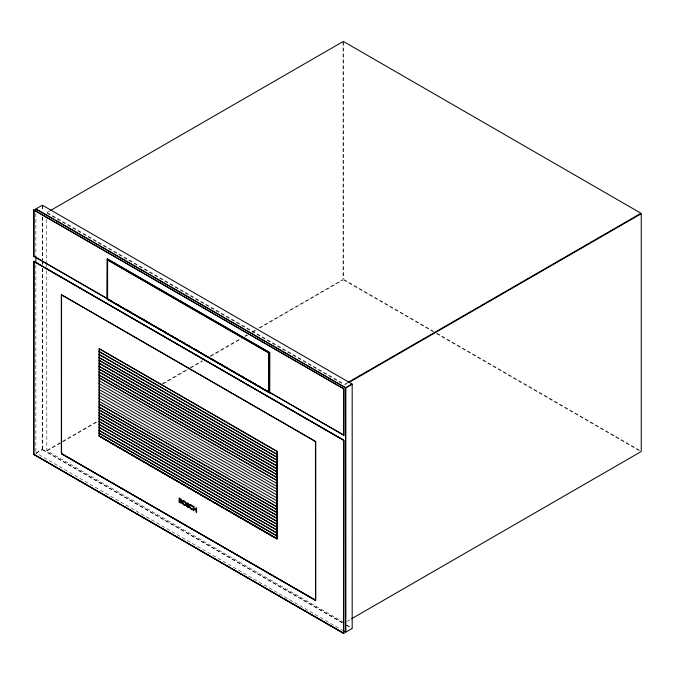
<?xml version="1.0" encoding="UTF-8"?>
<svg xmlns="http://www.w3.org/2000/svg" width="675" height="675" viewBox="0 0 675 675"><rect width="100%" height="100%" fill="white"/><g stroke="black" fill="none" stroke-linecap="round" stroke-linejoin="round"><path stroke-width="0.51" stroke-dasharray="3.38 2.53" d="M343.651 630.99L35.859 452.9M50.077 210.735L47.073 212.473L46.718 213.393M36.053 453.009L42.027 449.567M36.197 453.263L42.171 449.812M47.073 450.267L61.678 441.838M62.589 441.307L98.17 420.761M162.042 383.889L189.422 368.077M190.333 367.554L202.196 360.703M210.406 355.961L240.519 338.58M245.084 335.948L246.907 334.893M252.382 331.729L255.116 330.151M258.77 328.042L342.714 279.577M47.334 450.714L61.94 442.285M62.851 441.762L97.521 421.74M163.223 383.813L189.683 368.533M190.595 368.01L202.458 361.159M210.668 356.417L241.692 338.504M245.346 336.403L248.079 334.817M252.644 332.184L256.289 330.075M259.942 327.974L342.976 280.032M344.993 384.168L346.815 383.113M345.254 384.623L347.077 383.569M346.815 621.515L351.38 618.882M343.955 279.577L435.949 332.691M436.86 333.214L639.984 450.487M343.693 280.032L432.953 331.568M436.598 333.669L640.634 451.465M47.334 212.726L344.275 384.168M47.073 213.182L344.014 384.623M344.275 622.569L46.828 450.714L46.718 268.903M42.702 449.567L342.858 622.856M346.511 624.966L351.067 627.598M42.567 449.812L342.714 623.101M346.368 625.21L351.844 628.374M343.6 41.985L343.6 278.961M343.069 41.985L343.069 278.961M46.718 219.409L46.718 262.887M46.718 263.638L46.718 267.857M42.508 205.512L42.508 210.76M42.508 217.063L42.508 260.137M42.508 261.183L42.508 264.338M42.508 268.54L42.508 449.229M42.23 205.512L42.23 210.76M42.23 217.063L42.23 260.137M42.23 261.183L42.23 264.338M42.23 268.54L42.23 449.229M35.859 213.384L35.859 255.572M35.859 264.862L35.859 453.068"/><path stroke-width="1.01" d="M107.283 258.854L107.215 299.084L107.35 258.896L269.722 352.51M107.587 299.025L107.603 259.875M276.919 451.482L99.259 348.798L99.141 436.067M277.147 538.777L277.163 451.567M33.817 209.95L33.75 256.298M61.374 294.806L61.374 453.507M343.769 389.053L343.786 435.291L343.904 388.918M61.509 453.735L315.622 600.294M343.904 440.294L343.727 633.42M36.053 208.845L42.171 205.31M50.726 210.364L342.976 41.631M276.995 460.257L99.056 357.48M276.995 468.998L99.056 366.23M276.995 477.748L99.056 374.971M99.022 380.649L276.995 483.578M99.022 383.56L276.995 486.489M99.022 386.471L276.995 489.223M99.022 389.391L276.995 492.142M99.056 392.285L276.995 495.053M99.022 395.221L276.995 497.973M99.022 398.317L276.995 500.884M99.022 401.228L276.995 503.803M276.995 509.811L99.056 407.042M276.995 533.132L99.056 430.355M347.726 382.59L640.634 213.477M348.899 382.514L640.896 213.933M345.87 387.551L351.844 384.1M346.013 387.796L351.987 384.345M276.995 454.25L99.022 351.498L276.995 454.427M276.995 457.161L99.022 354.409L276.995 457.338M276.995 460.08L99.022 357.505M276.995 462.991L99.022 360.239L276.995 463.168M276.995 465.91L99.022 363.158L276.995 466.087M276.995 468.821L99.022 366.247M276.995 471.741L99.022 368.989L276.995 471.918M276.995 474.652L99.022 371.9L276.995 474.829M276.995 477.562L99.022 374.996M276.995 480.482L99.022 377.73L276.995 480.659M276.995 506.714L99.022 403.962L276.995 506.9M276.995 509.633L99.022 407.059M276.995 512.544L99.022 409.793L276.995 512.73M276.995 515.464L99.022 412.712L276.995 515.641M276.995 518.375L99.022 415.623L276.995 518.56M276.995 521.294L99.022 418.542L276.995 521.471M276.995 524.205L99.022 421.453L276.995 524.391M276.995 527.124L99.022 424.373L276.995 527.302M276.995 530.035L99.022 427.283L276.995 530.221M276.995 532.955L99.022 430.38M276.995 535.866L99.022 433.114L276.995 536.051M276.995 538.785L99.385 436.134M351.641 618.73L640.896 451.727M345.87 632.045L351.987 628.518M33.86 209.925L343.837 388.808M107.654 259.85L268.802 352.814M33.86 261.293L343.727 440.167M61.442 294.713L315.495 441.366M268.751 392.2L268.802 352.941L268.861 392.065M315.562 600.387L315.444 441.619M99.259 348.722L277.147 451.347M277.037 538.793L99.022 436.033L276.995 538.962L276.986 451.592M343.693 41.631L640.896 213.216M42.567 205.31L351.987 383.957M36.197 208.988L345.473 387.551M36.053 209.233L345.338 387.796M33.817 210.077L343.659 388.859M107.283 258.989L269.494 352.637M107.603 260.01L268.625 352.856M34.037 256.281L107.848 298.89M109.671 299.936L111.493 300.991M117.863 304.678L119.686 305.724M126.065 309.412L131.532 312.567M141.556 318.355L144.29 319.933M146.112 320.979L147.935 322.034M158.87 328.345L160.692 329.4M162.515 330.455L165.248 332.032M171.627 335.711L173.45 336.766M175.272 337.812L177.095 338.867M179.828 340.445L181.651 341.499M183.473 342.554L185.296 343.6M188.03 345.178L189.852 346.233M196.231 349.912L198.053 350.966M211.714 358.855L214.447 360.433M219.915 363.589L222.649 365.175M224.471 366.221L227.205 367.799M232.672 370.955L235.406 372.532M237.229 373.587L239.051 374.642M241.785 376.22L243.608 377.274M249.986 380.953L251.809 382.008M253.631 383.054L255.454 384.109M258.188 385.687L260.01 386.741M266.389 390.42L268.211 391.475M270.034 392.529L343.837 435.139M343.786 435.223L33.927 256.416M107.781 299.194L268.81 392.192M107.283 299.202L269.544 392.875L269.781 352.62M343.659 440.227L33.86 261.368L33.75 454.435M33.817 261.453L343.609 440.311M315.385 441.509L61.442 294.789L61.459 453.482M100.347 436.573L115.838 445.517M117.661 446.572L128.596 452.883M130.418 453.938L132.241 454.992M134.063 456.038L186.013 486.034M187.836 487.088L194.214 490.767M196.037 491.822L202.416 495.501M204.238 496.555L210.617 500.243M212.439 501.289L223.374 507.608M225.197 508.655L264.389 531.284M266.212 532.339L272.59 536.017M274.413 537.072L277.147 538.65M61.619 453.592L315.605 600.235M61.391 453.727L315.427 600.387M343.507 630.906L345.473 632.045M34.037 454.418L343.837 633.277M343.786 633.361L33.801 454.334M33.817 454.545L343.659 633.437M107.333 299.152L269.671 392.799L269.561 352.747M315.605 441.509L315.546 600.32M641.25 213.84L641.25 451.111M352.181 384.294L352.181 628.18M345.811 388.133L345.811 631.851M345.532 388.133L345.532 631.851M343.769 440.421L343.676 633.369M315.672 441.492L315.672 600.252M268.642 353.05L268.642 392.141M107.443 258.896L107.443 298.957M99.276 348.781L99.368 435.932M61.552 294.781L61.552 453.482M35.859 209.182L35.859 211.452M35.859 256.458L35.859 262.921M33.978 209.984L33.877 256.163M33.978 261.36L33.877 454.309M181.389 500.335L180.807 500.943L181.727 502.63L181.432 503.255L179.111 502.301L179.111 497.897L181.111 499.407L181.389 500.335M186.182 504.183L185.633 505.44L184.115 505.246L182.638 503.71L182.09 501.82L182.647 500.555L184.132 500.74L185.625 502.276L186.182 504.183M183.068 501.188L183.068 503.584L185.195 504.807L185.617 503.854L185.195 502.411L183.068 501.188M181.162 502.217L179.66 502.048L179.66 500.664L181.162 502.217M188.806 506.765L188.511 507.448L187.743 507.338L186.68 506.318L186.68 505.516L187.684 506.739L188.3 506.545L186.654 503.373L186.967 502.698L188.662 503.668L188.662 504.385L187.768 503.407L187.161 503.584L188.806 506.765M189.844 504.697L189.253 506.022L189.751 507.752L191.312 509.397L192.687 509.811L192.687 509.119L190.249 507.743L189.818 506.292L190.249 505.339L192.653 506.697L192.653 506.022L191.346 504.908L189.844 504.697M180.824 500.074L179.66 500.099L179.66 498.783L180.824 500.074M193.911 506.444L193.362 506.132L193.362 510.528L193.911 510.84L193.911 508.925L196.037 510.157L196.037 512.072L196.585 512.392L196.585 507.988L196.037 507.676L196.037 509.591L193.911 508.359L193.911 506.444"/></g></svg>
